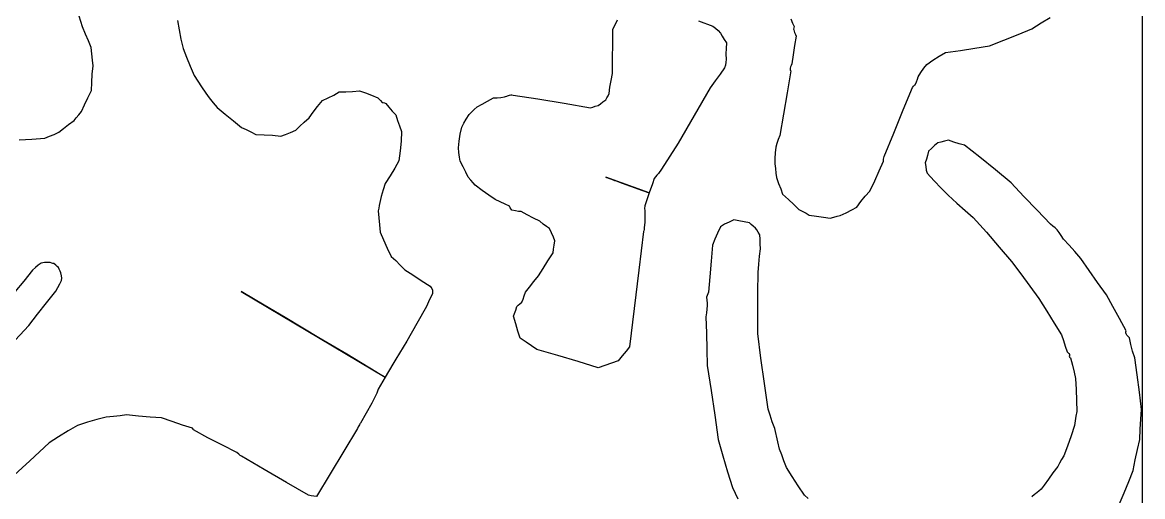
# Model space of a CAD drawing. Extents: x 0 to 192, y -79 to 48.
# Drawn here: x 70.76 to 94.98, y 18.35 to 28.61 of the extents above; entities that cross this region are included whole.
import ezdxf

# ---------------------------------------------------------------- set-up
doc = ezdxf.new("R2010")
doc.units = 0
doc.layers.add('1', color=7, linetype='CONTINUOUS')

msp = doc.modelspace()

# ---------------------------------------------------------------- linework, layer by layer
at = {"layer": '1', "color": 1, "linetype": 'CONTINUOUS'}
for p, q in [((94.9829, 1.0166), (94.9829, 47.0166)), ((72.0564, 28.512), (71.911, 28.9747)), ((74.1128, 28.6471), (74.1461, 28.4471)), ((83.5751, 28.5582), (83.6285, 28.6602)), ((85.3782, 28.6399), (85.6894, 28.5237)), ((87.3747, 28.6813), (87.409, 28.593)), ((87.409, 28.593), (87.4464, 28.5159)), ((92.5865, 28.4659), (92.7873, 28.5964)), ((92.7873, 28.5964), (92.987, 28.7171)), ((72.1251, 28.3562), (72.0564, 28.512)), ((72.186, 28.2091), (72.1251, 28.3562)), ((74.1461, 28.4471), (74.186, 28.2464)), ((83.525, 28.1424), (83.528, 28.462)), ((83.528, 28.462), (83.5751, 28.5582)), ((85.6894, 28.5237), (85.746, 28.4795)), ((85.746, 28.4795), (85.8022, 28.4294)), ((85.8022, 28.4294), (85.8577, 28.3714)), ((85.8577, 28.3714), (85.8933, 28.3088)), ((87.4388, 28.4888), (87.4367, 28.4644)), ((87.4367, 28.4644), (87.4413, 28.4441)), ((87.4464, 28.5159), (87.4388, 28.4888)), ((87.4413, 28.4441), (87.4556, 28.3906)), ((87.4556, 28.3906), (87.4732, 28.3477)), ((87.4732, 28.3477), (87.4928, 28.313)), ((92.2901, 28.3426), (92.5865, 28.4659)), ((72.2415, 28.0674), (72.186, 28.2091)), ((74.186, 28.2464), (74.2335, 28.0459)), ((83.5214, 27.8234), (83.525, 28.1424)), ((85.8933, 28.3088), (85.9343, 28.2402)), ((85.9343, 28.2402), (85.9824, 28.1627)), ((85.9824, 28.1627), (85.9737, 28.0435)), ((87.4563, 28.1086), (87.4259, 27.908)), ((87.4928, 28.313), (87.4563, 28.1086)), ((91.3581, 28.0473), (91.6699, 28.1039)), ((91.6699, 28.1039), (91.9853, 28.2216)), ((91.9853, 28.2216), (92.2901, 28.3426)), ((72.2573, 27.9279), (72.2415, 28.0674)), ((72.2728, 27.794), (72.2573, 27.9279)), ((74.2335, 28.0459), (74.3073, 27.8582)), ((85.9737, 28.0435), (85.9708, 27.9241)), ((85.9708, 27.9241), (85.9761, 27.8038)), ((87.4259, 27.908), (87.4009, 27.7105)), ((90.4497, 27.7909), (90.5853, 27.8749)), ((90.5853, 27.8749), (90.7237, 27.9539)), ((90.7237, 27.9539), (91.0423, 27.998)), ((91.0423, 27.998), (91.3581, 28.0473)), ((72.2694, 27.489), (72.2886, 27.6677)), ((72.2886, 27.6677), (72.2728, 27.794)), ((74.3073, 27.8582), (74.3869, 27.6623)), ((74.3869, 27.6623), (74.4743, 27.4605)), ((83.5181, 27.5039), (83.5214, 27.8234)), ((85.9433, 27.6264), (85.8469, 27.4879)), ((85.9614, 27.6852), (85.9433, 27.6264)), ((85.9717, 27.7441), (85.9614, 27.6852)), ((85.9761, 27.8038), (85.9717, 27.7441)), ((87.3616, 27.6192), (87.3595, 27.5952)), ((87.3687, 27.6464), (87.3616, 27.6192)), ((87.3815, 27.6763), (87.3687, 27.6464)), ((87.4009, 27.7105), (87.3815, 27.6763)), ((90.2517, 27.6161), (90.3179, 27.7002)), ((90.3179, 27.7002), (90.4497, 27.7909)), ((72.2577, 27.3101), (72.2694, 27.489)), ((74.4743, 27.4605), (74.55, 27.3384)), ((83.4871, 27.3526), (83.5181, 27.5039)), ((85.8469, 27.4879), (85.7426, 27.3415)), ((87.3735, 27.5574), (87.2984, 27.086)), ((87.3595, 27.5952), (87.3636, 27.5748)), ((87.3636, 27.5748), (87.3735, 27.5574)), ((90.0928, 27.3194), (90.1128, 27.3765)), ((90.1128, 27.3765), (90.1278, 27.4309)), ((90.1278, 27.4309), (90.1877, 27.5269)), ((90.1877, 27.5269), (90.2517, 27.6161)), ((72.2521, 27.131), (72.2577, 27.3101)), ((74.55, 27.3384), (74.6318, 27.2104)), ((74.6318, 27.2104), (74.7212, 27.0741)), ((83.4467, 27.07), (83.4625, 27.2084)), ((83.4625, 27.2084), (83.4871, 27.3526)), ((85.6314, 27.1896), (85.2887, 26.596)), ((85.7426, 27.3415), (85.6314, 27.1896)), ((89.8036, 26.7124), (90.0066, 27.2013)), ((90.0066, 27.2013), (90.029, 27.2303)), ((90.029, 27.2303), (90.0486, 27.2481)), ((90.0486, 27.2481), (90.0658, 27.2579)), ((90.0658, 27.2579), (90.0928, 27.3194)), ((72.1031, 26.8228), (72.1738, 26.9739)), ((72.1738, 26.9739), (72.2521, 27.131)), ((74.7212, 27.0741), (74.7977, 26.9721)), ((74.7977, 26.9721), (74.8805, 26.87)), ((77.143, 26.7858), (77.2468, 26.9159)), ((77.2468, 26.9159), (77.3681, 26.9721)), ((77.3681, 26.9721), (77.4897, 27.034)), ((77.4897, 27.034), (77.6113, 27.1041)), ((77.6113, 27.1041), (77.751, 27.1057)), ((77.751, 27.1057), (77.8964, 27.1149)), ((77.8964, 27.1149), (78.0503, 27.1301)), ((78.0503, 27.1301), (78.1745, 27.0866)), ((78.1745, 27.0866), (78.3066, 27.0365)), ((78.3066, 27.0365), (78.4442, 26.9783)), ((78.4442, 26.9783), (78.4692, 26.9518)), ((78.4692, 26.9518), (78.502, 26.9171)), ((78.502, 26.9171), (78.5405, 26.8757)), ((80.6996, 26.8373), (80.8183, 26.9024)), ((80.8183, 26.9024), (80.9431, 26.9733)), ((80.9431, 26.9733), (81.023, 26.9733)), ((81.023, 26.9733), (81.1035, 26.9817)), ((81.1035, 26.9817), (81.1845, 26.9954)), ((81.1845, 26.9954), (81.2075, 27.0047)), ((81.2075, 27.0047), (81.2312, 27.0129)), ((81.2312, 27.0129), (81.25, 27.021)), ((81.25, 27.021), (81.27, 27.0235)), ((81.27, 27.0235), (81.2943, 27.0341)), ((81.2943, 27.0341), (81.3173, 27.038)), ((81.3173, 27.038), (81.3206, 27.0397)), ((81.3206, 27.0397), (81.3449, 27.0379)), ((81.3449, 27.0379), (81.3724, 27.0341)), ((81.3724, 27.0341), (81.9008, 26.9574)), ((81.9008, 26.9574), (82.4726, 26.8616)), ((83.3132, 26.8862), (83.3765, 26.9352)), ((83.3765, 26.9352), (83.3991, 26.9734)), ((83.3991, 26.9734), (83.4225, 27.0183)), ((83.4225, 27.0183), (83.4467, 27.07)), ((87.2984, 27.086), (87.2194, 26.6213)), ((71.9769, 26.6077), (72.039, 26.6795)), ((72.039, 26.6795), (72.1031, 26.8228)), ((74.8805, 26.87), (74.9709, 26.7674)), ((74.9709, 26.7674), (75.1453, 26.6227)), ((76.9564, 26.5464), (77.0458, 26.6633)), ((77.0458, 26.6633), (77.143, 26.7858)), ((78.5405, 26.8757), (78.5607, 26.8751)), ((78.5607, 26.8751), (78.5864, 26.8683)), ((78.5864, 26.8683), (78.6198, 26.8534)), ((78.6198, 26.8534), (78.6831, 26.7717)), ((78.6831, 26.7717), (78.754, 26.69)), ((78.754, 26.69), (78.8313, 26.6079)), ((80.4175, 26.6121), (80.4677, 26.6687)), ((80.4677, 26.6687), (80.5258, 26.724)), ((80.5258, 26.724), (80.5895, 26.7796)), ((80.5895, 26.7796), (80.6996, 26.8373)), ((82.4726, 26.8616), (83.0444, 26.7599)), ((83.0444, 26.7599), (83.0913, 26.7765)), ((83.0913, 26.7765), (83.1466, 26.7923)), ((83.1466, 26.7923), (83.2076, 26.8079)), ((83.2076, 26.8079), (83.2561, 26.844)), ((83.2561, 26.844), (83.3132, 26.8862)), ((89.6, 26.2134), (89.8036, 26.7124)), ((71.7573, 26.3953), (71.8736, 26.4849)), ((71.8736, 26.4849), (71.9211, 26.5435)), ((71.9211, 26.5435), (71.9769, 26.6077)), ((75.1453, 26.6227), (75.3203, 26.4777)), ((75.3203, 26.4777), (75.4951, 26.333)), ((76.7574, 26.3595), (76.8534, 26.4501)), ((76.8534, 26.4501), (76.9564, 26.5464)), ((78.8313, 26.6079), (78.8672, 26.487)), ((78.8672, 26.487), (78.9094, 26.3663)), ((80.2581, 26.3445), (80.3044, 26.4268)), ((80.3044, 26.4268), (80.3567, 26.5168)), ((80.3567, 26.5168), (80.4175, 26.6121)), ((85.2887, 26.596), (84.9395, 25.9964)), ((87.2194, 26.6213), (87.1375, 26.162)), ((71.345, 26.143), (71.4459, 26.1855)), ((71.4459, 26.1855), (71.5475, 26.2363)), ((71.5475, 26.2363), (71.6492, 26.3129)), ((71.6492, 26.3129), (71.7573, 26.3953)), ((75.4951, 26.333), (75.5932, 26.2898)), ((75.5932, 26.2898), (75.6977, 26.2411)), ((75.6977, 26.2411), (75.8094, 26.1836)), ((75.8094, 26.1836), (75.9888, 26.178)), ((75.9888, 26.178), (76.1675, 26.1665)), ((76.1675, 26.1665), (76.3461, 26.1469)), ((76.3461, 26.1469), (76.4469, 26.184)), ((76.4469, 26.184), (76.5539, 26.2261)), ((76.5539, 26.2261), (76.6691, 26.2764)), ((76.6691, 26.2764), (76.7574, 26.3595)), ((78.9094, 26.3663), (78.9595, 26.245)), ((78.9595, 26.245), (78.9473, 26.0405)), ((80.2018, 26.0352), (80.2266, 26.1868)), ((80.2266, 26.1868), (80.2581, 26.3445)), ((89.3921, 25.7049), (89.6, 26.2134)), ((70.6852, 26.0637), (70.9643, 26.0808)), ((70.9643, 26.0808), (71.244, 26.1061)), ((71.244, 26.1061), (71.345, 26.143)), ((78.9473, 26.0405), (78.9267, 25.8277)), ((80.1852, 25.8907), (80.2018, 26.0352)), ((84.9395, 25.9964), (84.5754, 25.4333)), ((87.0753, 25.989), (87.0533, 25.9075)), ((87.1034, 26.0733), (87.0753, 25.989)), ((87.1375, 26.162), (87.1034, 26.0733)), ((90.4858, 25.9408), (90.4203, 25.8803)), ((90.5512, 26.0013), (90.4858, 25.9408)), ((90.6215, 26.017), (90.5512, 26.0013)), ((90.699, 26.0366), (90.6215, 26.017)), ((90.7873, 26.0603), (90.699, 26.0366)), ((90.8989, 26.0179), (90.7873, 26.0603)), ((91.0126, 25.9811), (90.8989, 26.0179)), ((91.1294, 25.9516), (91.0126, 25.9811)), ((91.4624, 25.6903), (91.1294, 25.9516)), ((78.9267, 25.8277), (78.8999, 25.6094)), ((80.1976, 25.7896), (80.1852, 25.8907)), ((80.2108, 25.6951), (80.1976, 25.7896)), ((80.2246, 25.608), (80.2108, 25.6951)), ((87.0387, 25.7847), (87.0309, 25.6657)), ((87.0533, 25.9075), (87.0387, 25.7847)), ((89.3848, 25.6778), (89.3921, 25.7049)), ((90.3346, 25.7278), (90.3096, 25.6456)), ((90.3547, 25.8202), (90.3346, 25.7278)), ((90.4203, 25.8803), (90.3547, 25.8202)), ((91.8, 25.419), (91.4624, 25.6903)), ((78.8091, 25.4527), (78.7106, 25.2904)), ((78.8999, 25.6094), (78.8091, 25.4527)), ((80.2891, 25.4834), (80.2246, 25.608)), ((80.3466, 25.3653), (80.2891, 25.4834)), ((87.0309, 25.6657), (87.0282, 25.5497)), ((87.0282, 25.5497), (87.0429, 25.4432)), ((87.0429, 25.4432), (87.0545, 25.3423)), ((89.2879, 25.3935), (89.3797, 25.6062)), ((89.3797, 25.6062), (89.3803, 25.6456)), ((89.3803, 25.6456), (89.3848, 25.6778)), ((90.3096, 25.6456), (90.2813, 25.5709)), ((90.2813, 25.5709), (90.2922, 25.488)), ((90.2922, 25.488), (90.3059, 25.4125)), ((78.7106, 25.2904), (78.6055, 25.1203)), ((80.3984, 25.2559), (80.3466, 25.3653)), ((80.4537, 25.1919), (80.3984, 25.2559)), ((84.314, 24.9182), (83.3745, 25.2592)), ((83.3745, 25.2592), (83.3745, 25.2592)), ((83.3745, 25.2592), (83.3745, 25.2592)), ((83.3745, 25.2592), (83.3886, 25.2555)), ((83.3886, 25.2555), (83.3745, 25.2592)), ((83.3745, 25.2592), (83.3886, 25.2555)), ((83.3886, 25.2555), (83.3745, 25.2592)), ((83.3745, 25.2592), (83.3745, 25.2592)), ((83.3745, 25.2592), (83.4774, 25.2241)), ((83.4774, 25.2241), (83.5349, 25.2006)), ((83.5349, 25.2006), (83.5611, 25.1901)), ((84.4218, 25.2305), (84.3813, 25.1122)), ((84.4787, 25.3), (84.4218, 25.2305)), ((84.5126, 25.3366), (84.4787, 25.3)), ((84.5754, 25.4333), (84.5126, 25.3366)), ((87.0545, 25.3423), (87.0623, 25.2483)), ((87.0623, 25.2483), (87.1112, 25.1226)), ((89.1892, 25.1766), (89.2879, 25.3935)), ((90.3059, 25.4125), (90.322, 25.3426)), ((90.322, 25.3426), (90.4727, 25.1784)), ((92.1414, 25.1397), (91.8, 25.419)), ((78.5616, 24.9824), (78.5177, 24.8441)), ((78.6055, 25.1203), (78.5616, 24.9824)), ((80.5035, 25.1343), (80.4537, 25.1919)), ((80.5458, 25.0851), (80.5035, 25.1343)), ((80.6975, 24.9741), (80.5458, 25.0851)), ((80.8434, 24.8696), (80.6975, 24.9741)), ((83.5611, 25.1901), (83.5977, 25.1797)), ((83.5977, 25.1797), (83.731, 25.13)), ((83.731, 25.13), (84.1676, 24.9705)), ((84.1676, 24.9705), (84.314, 24.9182)), ((84.3813, 25.1122), (84.314, 24.9182)), ((87.1112, 25.1226), (87.1561, 25.0036)), ((87.1561, 25.0036), (87.198, 24.8898)), ((88.9866, 24.8483), (89.0851, 24.9572)), ((89.0851, 24.9572), (89.1892, 25.1766)), ((90.4727, 25.1784), (90.6255, 25.0204)), ((90.6255, 25.0204), (90.7813, 24.8693)), ((92.418, 24.8426), (92.1414, 25.1397)), ((78.5177, 24.8441), (78.4713, 24.6465)), ((80.982, 24.7738), (80.8434, 24.8696)), ((81.0923, 24.7257), (80.982, 24.7738)), ((81.1949, 24.6784), (81.0923, 24.7257)), ((84.314, 24.9182), (84.2191, 24.6392)), ((84.314, 24.9182), (84.314, 24.9182)), ((84.314, 24.9182), (84.314, 24.9182)), ((84.314, 24.9182), (84.314, 24.9182)), ((87.198, 24.8898), (87.3234, 24.7782)), ((87.3234, 24.7782), (87.4392, 24.6674)), ((88.8009, 24.6115), (88.8922, 24.7324)), ((88.8922, 24.7324), (88.9866, 24.8483)), ((90.7813, 24.8693), (90.9656, 24.699)), ((92.7025, 24.5427), (92.418, 24.8426)), ((78.4638, 24.5867), (78.4479, 24.5273)), ((78.4479, 24.5273), (78.4631, 24.3814)), ((78.4713, 24.6465), (78.4638, 24.5867)), ((81.2911, 24.6313), (81.1949, 24.6784)), ((81.3089, 24.5963), (81.2911, 24.6313)), ((81.3268, 24.5689), (81.3089, 24.5963)), ((81.3451, 24.5477), (81.3268, 24.5689)), ((81.4178, 24.5285), (81.3451, 24.5477)), ((81.4827, 24.5177), (81.4178, 24.5285)), ((81.5424, 24.5134), (81.4827, 24.5177)), ((81.6769, 24.4435), (81.5424, 24.5134)), ((84.2191, 24.6392), (84.2146, 24.5835)), ((84.2146, 24.5835), (84.2197, 24.5374)), ((84.2197, 24.5374), (84.2168, 24.4119)), ((84.2191, 24.6392), (84.2191, 24.6392)), ((87.4392, 24.6674), (87.5457, 24.5608)), ((87.5457, 24.5608), (87.6321, 24.5184)), ((87.6321, 24.5184), (87.7084, 24.4769)), ((87.7084, 24.4769), (87.7752, 24.4397)), ((88.4449, 24.4313), (88.5725, 24.4885)), ((88.5725, 24.4885), (88.6917, 24.5493)), ((88.6917, 24.5493), (88.8009, 24.6115)), ((90.9656, 24.699), (91.1454, 24.539)), ((91.1454, 24.539), (91.3219, 24.3865)), ((92.9926, 24.2404), (92.7025, 24.5427)), ((78.4631, 24.3814), (78.4784, 24.2278)), ((78.4784, 24.2278), (78.4936, 24.0678)), ((81.8118, 24.3738), (81.6769, 24.4435)), ((81.9463, 24.304), (81.8118, 24.3738)), ((82.022, 24.2449), (81.9463, 24.304)), ((82.0917, 24.1935), (82.022, 24.2449)), ((84.221, 24.2777), (84.2066, 24.1685)), ((84.2168, 24.4119), (84.221, 24.2777)), ((85.9444, 24.2392), (85.8546, 24.1879)), ((86.0419, 24.2871), (85.9444, 24.2392)), ((86.1445, 24.3336), (86.0419, 24.2871)), ((86.2499, 24.3146), (86.1445, 24.3336)), ((86.3632, 24.2926), (86.2499, 24.3146)), ((86.4821, 24.2688), (86.3632, 24.2926)), ((86.5181, 24.2337), (86.4821, 24.2688)), ((86.561, 24.1961), (86.5181, 24.2337)), ((87.7752, 24.4397), (87.9287, 24.4124)), ((87.9287, 24.4124), (88.0788, 24.3902)), ((88.0788, 24.3902), (88.225, 24.3749)), ((88.225, 24.3749), (88.3039, 24.3972)), ((88.3039, 24.3972), (88.3775, 24.4163)), ((88.3775, 24.4163), (88.4449, 24.4313)), ((91.3219, 24.3865), (91.6043, 24.0656)), ((93.0412, 24.2003), (92.9926, 24.2404)), ((78.4936, 24.0678), (78.5676, 23.9003)), ((82.1546, 24.1491), (82.0917, 24.1935)), ((82.2016, 24.0519), (82.1546, 24.1491)), ((82.2409, 23.9632), (82.2016, 24.0519)), ((84.1863, 24.0805), (84.0858, 23.249)), ((84.1934, 24.0992), (84.1863, 24.0805)), ((84.2031, 24.1275), (84.1934, 24.0992)), ((84.2066, 24.1685), (84.2031, 24.1275)), ((85.7868, 24.0498), (85.7298, 23.916)), ((85.8546, 24.1879), (85.7868, 24.0498)), ((86.6095, 24.1564), (86.561, 24.1961)), ((86.6376, 24.1178), (86.6095, 24.1564)), ((86.6686, 24.0699), (86.6376, 24.1178)), ((86.7048, 24.0135), (86.6686, 24.0699)), ((86.7114, 23.9195), (86.7048, 24.0135)), ((91.6043, 24.0656), (91.8819, 23.7471)), ((93.0899, 24.1608), (93.0412, 24.2003)), ((93.1385, 24.1209), (93.0899, 24.1608)), ((93.1803, 24.0624), (93.1385, 24.1209)), ((93.2255, 23.9961), (93.1803, 24.0624)), ((93.2754, 23.9196), (93.2255, 23.9961)), ((78.5676, 23.9003), (78.648, 23.7245)), ((82.2751, 23.8807), (82.2409, 23.9632)), ((82.2418, 23.7031), (82.2543, 23.7881)), ((82.2543, 23.7881), (82.2751, 23.8807)), ((85.6801, 23.7857), (85.6548, 23.4392)), ((85.7298, 23.916), (85.6801, 23.7857)), ((86.7153, 23.8177), (86.7114, 23.9195)), ((86.717, 23.7104), (86.7153, 23.8177)), ((91.8819, 23.7471), (92.1514, 23.4312)), ((93.3957, 23.7889), (93.2754, 23.9196)), ((93.5194, 23.6496), (93.3957, 23.7889)), ((78.648, 23.7245), (78.7361, 23.5425)), ((78.7361, 23.5425), (78.8328, 23.4538)), ((82.1236, 23.4524), (82.2361, 23.624)), ((82.2361, 23.624), (82.2418, 23.7031)), ((86.6816, 23.3766), (86.6974, 23.5474)), ((86.6974, 23.5474), (86.717, 23.7104)), ((93.6483, 23.5007), (93.5194, 23.6496)), ((93.8263, 23.241), (93.6483, 23.5007)), ((71.0376, 23.3033), (70.9761, 23.2453)), ((71.0987, 23.3553), (71.0376, 23.3033)), ((71.1599, 23.3988), (71.0987, 23.3553)), ((71.2344, 23.4108), (71.1599, 23.3988)), ((71.3003, 23.4148), (71.2344, 23.4108)), ((71.3598, 23.4129), (71.3003, 23.4148)), ((71.393, 23.3975), (71.3598, 23.4129)), ((71.4189, 23.3907), (71.393, 23.3975)), ((71.4388, 23.3901), (71.4189, 23.3907)), ((71.4776, 23.3552), (71.4388, 23.3901)), ((71.5103, 23.3285), (71.4776, 23.3552)), ((71.5359, 23.3077), (71.5103, 23.3285)), ((71.5545, 23.2671), (71.5359, 23.3077)), ((71.5731, 23.2268), (71.5545, 23.2671)), ((78.8328, 23.4538), (78.9296, 23.3567)), ((78.9296, 23.3567), (79.026, 23.2543)), ((81.9204, 23.1277), (82.0179, 23.2864)), ((82.0179, 23.2864), (82.1236, 23.4524)), ((85.6548, 23.4392), (85.6265, 23.1027)), ((86.6703, 23.1956), (86.6816, 23.3766)), ((92.1514, 23.4312), (92.3484, 23.1644)), ((70.9761, 23.2453), (70.7895, 23.0121)), ((71.5645, 22.948), (71.6067, 23.0264)), ((71.5918, 23.1864), (71.5731, 23.2268)), ((71.6037, 23.1262), (71.5918, 23.1864)), ((71.608, 23.0723), (71.6037, 23.1262)), ((71.6067, 23.0264), (71.608, 23.0723)), ((79.026, 23.2543), (79.202, 23.1432)), ((79.202, 23.1432), (79.3835, 23.0239)), ((79.3835, 23.0239), (79.5729, 22.8985)), ((81.8172, 23.0018), (81.9204, 23.1277)), ((84.0858, 23.249), (83.9851, 22.4176)), ((85.6265, 23.1027), (85.5934, 22.7744)), ((86.6622, 22.766), (86.6703, 23.1956)), ((92.3484, 23.1644), (92.545, 22.8977)), ((94.0102, 22.9789), (93.8263, 23.241)), ((70.7895, 23.0121), (70.5969, 22.7787)), ((71.2791, 22.5387), (71.4803, 22.7913)), ((71.4803, 22.7913), (71.5223, 22.8697)), ((71.5223, 22.8697), (71.5645, 22.948)), ((75.7566, 22.6292), (75.4888, 22.7881)), ((75.4888, 22.7881), (75.4888, 22.7881)), ((75.4888, 22.7881), (75.4888, 22.7881)), ((75.4888, 22.7881), (75.4888, 22.7881)), ((75.4888, 22.7881), (75.4888, 22.7881)), ((75.4888, 22.7881), (75.4888, 22.7881)), ((75.4888, 22.7881), (75.4888, 22.7881)), ((75.4888, 22.7881), (75.4888, 22.7881)), ((75.4888, 22.7881), (75.4888, 22.7881)), ((75.4888, 22.7881), (78.5996, 20.9291)), ((79.5729, 22.8985), (79.5923, 22.8781)), ((79.5923, 22.8781), (79.6113, 22.8516)), ((79.6113, 22.8516), (79.63, 22.817)), ((79.6295, 22.7974), (79.6286, 22.7716)), ((79.63, 22.817), (79.6295, 22.7974)), ((81.6346, 22.7694), (81.7228, 22.8826)), ((81.7228, 22.8826), (81.8172, 23.0018)), ((85.5934, 22.7744), (85.5792, 22.7373)), ((92.545, 22.8977), (92.7416, 22.631)), ((94.2012, 22.7145), (94.0102, 22.9789)), ((71.0859, 22.2917), (71.2791, 22.5387)), ((75.9846, 22.491), (75.7566, 22.6292)), ((79.5426, 22.5607), (79.4995, 22.4626)), ((79.5852, 22.6533), (79.5426, 22.5607)), ((79.6276, 22.7376), (79.5852, 22.6533)), ((79.6286, 22.7716), (79.6276, 22.7376)), ((81.5164, 22.5182), (81.5589, 22.5553)), ((81.5589, 22.5553), (81.5838, 22.619)), ((81.5838, 22.619), (81.6089, 22.6914)), ((81.6089, 22.6914), (81.6346, 22.7694)), ((85.565, 22.7002), (85.5507, 22.6628)), ((85.5507, 22.6628), (85.5612, 22.5952)), ((85.5612, 22.5952), (85.5663, 22.5354)), ((85.5792, 22.7373), (85.565, 22.7002)), ((85.5663, 22.5354), (85.5688, 22.4854)), ((86.6588, 22.3262), (86.6622, 22.766)), ((92.7416, 22.631), (92.9094, 22.3605)), ((94.3401, 22.4633), (94.2012, 22.7145)), ((70.8988, 22.0522), (71.0859, 22.2917)), ((76.4406, 22.2215), (75.9846, 22.491)), ((79.4995, 22.4626), (79.2884, 22.0903)), ((81.3769, 22.249), (81.4017, 22.3128)), ((81.4017, 22.3128), (81.4268, 22.385)), ((81.4268, 22.385), (81.4527, 22.4629)), ((81.4527, 22.4629), (81.4801, 22.487)), ((81.4801, 22.487), (81.5164, 22.5182)), ((83.9851, 22.4176), (83.8846, 21.5864)), ((85.5492, 22.3228), (85.5394, 22.2408)), ((85.559, 22.404), (85.5492, 22.3228)), ((85.5688, 22.4854), (85.559, 22.404)), ((86.6589, 21.8787), (86.6588, 22.3262)), ((92.9094, 22.3605), (93.0725, 22.1001)), ((94.4815, 22.2025), (94.3401, 22.4633)), ((70.5076, 21.632), (70.8988, 22.0522)), ((77.1694, 21.7827), (76.4406, 22.2215)), ((79.2884, 22.0903), (79.0719, 21.7126)), ((81.4251, 22.0856), (81.3769, 22.249)), ((81.4733, 21.9285), (81.4251, 22.0856)), ((85.5394, 22.2408), (85.5516, 21.8806)), ((93.0725, 22.1001), (93.232, 21.8474)), ((94.6285, 21.9339), (94.4815, 22.2025)), ((81.5225, 21.779), (81.4733, 21.9285)), ((85.5516, 21.8806), (85.5605, 21.5296)), ((86.7305, 21.3396), (86.6589, 21.8787)), ((93.232, 21.8474), (93.2711, 21.7265)), ((94.6199, 21.8946), (94.6213, 21.9152)), ((94.6263, 21.8711), (94.6199, 21.8946)), ((94.6213, 21.9152), (94.6285, 21.9339)), ((94.6431, 21.843), (94.6263, 21.8711)), ((94.6675, 21.8125), (94.6431, 21.843)), ((94.6978, 21.7798), (94.6675, 21.8125)), ((77.7739, 21.4267), (77.1694, 21.7827)), ((79.0719, 21.7126), (78.8323, 21.3206)), ((81.6495, 21.69), (81.5225, 21.779)), ((81.7693, 21.6073), (81.6495, 21.69)), ((81.8838, 21.5331), (81.7693, 21.6073)), ((83.8846, 21.5864), (83.8119, 21.4918)), ((93.2711, 21.7265), (93.31, 21.6051)), ((93.31, 21.6051), (93.3491, 21.4836)), ((94.7294, 21.6394), (94.6978, 21.7798)), ((94.7672, 21.4977), (94.7294, 21.6394)), ((78.4372, 21.0259), (77.7739, 21.4267)), ((78.8323, 21.3206), (78.7687, 21.213)), ((78.8323, 21.3206), (78.8323, 21.3206)), ((78.8323, 21.3206), (78.8323, 21.3206)), ((82.3333, 21.4001), (81.8838, 21.5331)), ((82.777, 21.2681), (82.3333, 21.4001)), ((83.7308, 21.3921), (83.6428, 21.2847)), ((83.8119, 21.4918), (83.7308, 21.3921)), ((85.5605, 21.5296), (85.5644, 21.1873)), ((86.8061, 20.7932), (86.7305, 21.3396)), ((93.3491, 21.4836), (93.3793, 21.4506)), ((93.3793, 21.4506), (93.3977, 21.4436)), ((93.4021, 21.3994), (93.3948, 21.3805)), ((93.3948, 21.3805), (93.4089, 21.3603)), ((93.3977, 21.4436), (93.4035, 21.4199)), ((93.4035, 21.4199), (93.4021, 21.3994)), ((93.4089, 21.3603), (93.4195, 21.3499)), ((93.4195, 21.3499), (93.4252, 21.3477)), ((93.4252, 21.3477), (93.4653, 21.1897)), ((94.8122, 21.3526), (94.7672, 21.4977)), ((94.8641, 20.9852), (94.8122, 21.3526)), ((78.7687, 21.213), (78.5996, 20.9291)), ((78.7687, 21.213), (78.7687, 21.213)), ((83.2126, 21.1367), (82.777, 21.2681)), ((83.3559, 21.1862), (83.2126, 21.1367)), ((83.4998, 21.2352), (83.3559, 21.1862)), ((83.6428, 21.2847), (83.4998, 21.2352)), ((85.5644, 21.1873), (85.6493, 20.6434)), ((93.4653, 21.1897), (93.5006, 21.0422)), ((78.5996, 20.9291), (78.4372, 21.0259)), ((78.5996, 20.9291), (78.4507, 20.675)), ((78.5996, 20.9291), (78.5996, 20.9291)), ((78.5996, 20.9291), (78.5996, 20.9291)), ((78.5996, 20.9291), (78.5996, 20.9291)), ((93.5006, 21.0422), (93.5324, 20.9022)), ((93.5324, 20.9022), (93.5478, 20.6621)), ((94.9134, 20.6109), (94.8641, 20.9852)), ((78.4507, 20.675), (78.4249, 20.5829)), ((85.6493, 20.6434), (85.7289, 20.1083)), ((86.8858, 20.2367), (86.8061, 20.7932)), ((93.5478, 20.6621), (93.557, 20.4241)), ((94.9603, 20.2307), (94.9134, 20.6109)), ((78.3129, 20.3675), (78.1924, 20.1518)), ((78.4249, 20.5829), (78.3129, 20.3675)), ((93.557, 20.4241), (93.559, 20.1888)), ((73.0109, 20.1136), (72.871, 20.0981)), ((73.2687, 20.0857), (73.0109, 20.1136)), ((78.1924, 20.1518), (78.0662, 19.9367)), ((85.7289, 20.1083), (85.8054, 19.5823)), ((86.9283, 20.1074), (86.8858, 20.2367)), ((86.9755, 19.9681), (86.9283, 20.1074)), ((93.559, 20.1888), (93.5424, 20.0884)), ((94.945, 20.0229), (94.9603, 20.2307)), ((71.9477, 19.8877), (71.7447, 19.7683)), ((72.1629, 19.9549), (71.9477, 19.8877)), ((72.3698, 20.0139), (72.1629, 19.9549)), ((72.571, 20.0677), (72.3698, 20.0139)), ((72.7248, 20.0828), (72.571, 20.0677)), ((72.871, 20.0981), (72.7248, 20.0828)), ((73.5214, 20.0638), (73.2687, 20.0857)), ((73.7658, 20.0505), (73.5214, 20.0638)), ((73.9967, 19.9695), (73.7658, 20.0505)), ((74.2195, 19.8968), (73.9967, 19.9695)), ((74.4367, 19.8301), (74.2195, 19.8968)), ((78.0325, 19.879), (78.0182, 19.8587)), ((78.0462, 19.8998), (78.0325, 19.879)), ((78.0537, 19.9189), (78.0462, 19.8998)), ((78.0634, 19.9288), (78.0537, 19.9189)), ((78.0662, 19.9367), (78.0634, 19.9288)), ((87.0262, 19.8207), (86.9755, 19.9681)), ((93.5088, 19.8884), (93.4367, 19.66)), ((93.5255, 19.9882), (93.5088, 19.8884)), ((93.5424, 20.0884), (93.5255, 19.9882)), ((94.9338, 19.8079), (94.945, 20.0229)), ((71.5416, 19.6411), (71.3385, 19.5081)), ((71.7447, 19.7683), (71.5416, 19.6411)), ((74.4498, 19.81), (74.4367, 19.8301)), ((74.4554, 19.7959), (74.4498, 19.81)), ((74.4552, 19.79), (74.4554, 19.7959)), ((74.7686, 19.6206), (74.4552, 19.79)), ((78.0026, 19.8192), (77.7086, 19.3302)), ((78.0182, 19.8587), (78.0026, 19.8192)), ((87.0933, 19.5332), (87.0262, 19.8207)), ((93.4367, 19.66), (93.3595, 19.44)), ((94.9267, 19.5827), (94.9338, 19.8079)), ((71.3385, 19.5081), (70.9219, 19.1226)), ((75.0825, 19.4576), (74.7686, 19.6206)), ((75.3963, 19.3022), (75.0825, 19.4576)), ((85.8054, 19.5823), (85.9061, 19.2309)), ((87.133, 19.3751), (87.0933, 19.5332)), ((93.3595, 19.44), (93.2795, 19.2298)), ((94.873, 19.3689), (94.9267, 19.5827)), ((75.4353, 19.2671), (75.3963, 19.3022)), ((75.4682, 19.2405), (75.4353, 19.2671)), ((75.4935, 19.2199), (75.4682, 19.2405)), ((75.9826, 18.9315), (75.4935, 19.2199)), ((77.7086, 19.3302), (77.4145, 18.8414)), ((85.9061, 19.2309), (86.0096, 18.8866)), ((87.1778, 19.2516), (87.133, 19.3751)), ((87.2279, 19.1194), (87.1778, 19.2516)), ((93.2272, 19.1492), (93.1841, 19.0741)), ((93.2795, 19.2298), (93.2272, 19.1492)), ((94.7787, 18.9146), (94.8242, 19.1462)), ((94.8242, 19.1462), (94.873, 19.3689)), ((70.9219, 19.1226), (70.4972, 18.7374)), ((76.4659, 18.6516), (75.9826, 18.9315)), ((87.2803, 18.9783), (87.2279, 19.1194)), ((87.4041, 18.7821), (87.2803, 18.9783)), ((93.15, 19.0019), (93.0382, 18.859)), ((93.1841, 19.0741), (93.15, 19.0019)), ((94.6866, 18.6724), (94.7787, 18.9146)), ((77.4145, 18.8414), (77.1204, 18.3524)), ((86.0096, 18.8866), (86.1151, 18.5481)), ((87.5352, 18.5829), (87.4041, 18.7821)), ((92.9493, 18.7273), (92.8557, 18.5927)), ((93.0382, 18.859), (92.9493, 18.7273)), ((94.5872, 18.4272), (94.6866, 18.6724)), ((76.9419, 18.3776), (76.4659, 18.6516)), ((86.1151, 18.5481), (86.2324, 18.2967)), ((87.6714, 18.3819), (87.5352, 18.5829)), ((92.7395, 18.4646), (92.6671, 18.4064)), ((92.7859, 18.5118), (92.7395, 18.4646)), ((92.8557, 18.5927), (92.7859, 18.5118)), ((94.4768, 18.177), (94.5872, 18.4272)), ((77.0014, 18.3616), (76.9419, 18.3776)), ((77.0606, 18.3543), (77.0014, 18.3616)), ((77.1204, 18.3524), (77.0606, 18.3543)), ((87.7504, 18.3089), (87.6714, 18.3819)), ((92.6476, 18.3909), (92.5856, 18.343)), ((92.6671, 18.4064), (92.6476, 18.3909))]:
    msp.add_line(p, q, dxfattribs=at)

doc.saveas('drawing.dxf')
